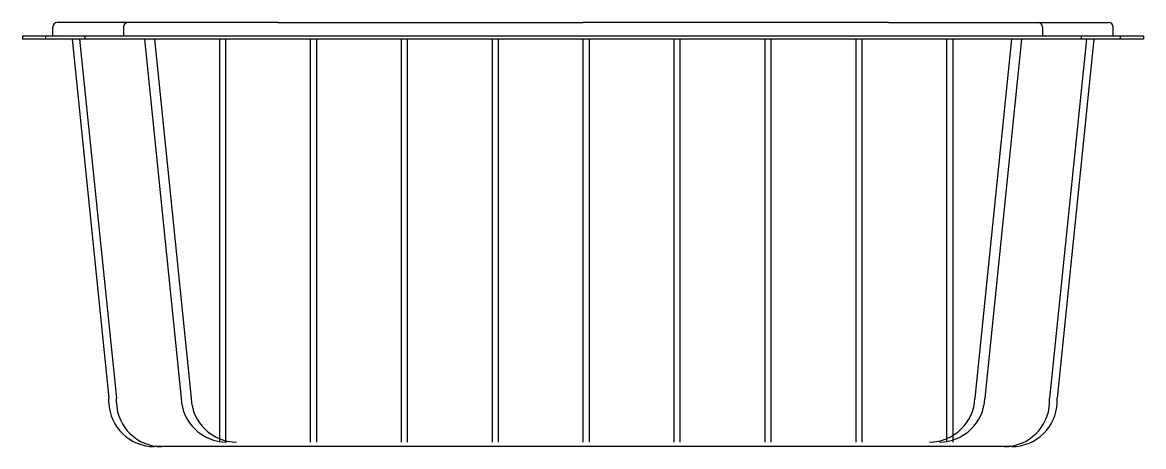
# Model space of a CAD drawing. Extents: x -1309.8 to -1306.1, y 302.5 to 303.9.
import ezdxf

# ---------------------------------------------------------------- set-up
doc = ezdxf.new("R2010")
doc.units = 0
doc.header["$LTSCALE"] = 10
doc.header["$MEASUREMENT"] = 0
doc.layers.add('Piscinas_Fibratec', color=4, linetype='CONTINUOUS')

msp = doc.modelspace()

# ---------------------------------------------------------------- linework, layer by layer
at = {"layer": 'Piscinas_Fibratec', "color": 2}
for p, q in [((-1308.9554, 303.8953), (-1309.6828, 303.8953)), ((-1308.9554, 303.8953), (-1307.9478, 303.8953)), ((-1306.9401, 303.8953), (-1307.9478, 303.8953)), ((-1306.9401, 303.8953), (-1306.2128, 303.8953)), ((-1306.0978, 303.8503), (-1309.7978, 303.8503)), ((-1309.7978, 303.8503), (-1309.7978, 303.8403)), ((-1309.7211, 303.8503), (-1309.7211, 303.8403)), ((-1309.6978, 303.8503), (-1309.6978, 303.8803)), ((-1309.592, 303.8503), (-1309.592, 303.8403)), ((-1309.4639, 303.8803), (-1309.4639, 303.8503)), ((-1306.4317, 303.8803), (-1306.4317, 303.8503)), ((-1306.3036, 303.8503), (-1306.3036, 303.8403)), ((-1306.1978, 303.8503), (-1306.1978, 303.8803)), ((-1306.1745, 303.8503), (-1306.1745, 303.8403)), ((-1306.0978, 303.8503), (-1306.0978, 303.8403)), ((-1306.0978, 303.8403), (-1309.7978, 303.8403))]:
    msp.add_line(p, q, dxfattribs=at)
at = {"layer": 'Piscinas_Fibratec'}
for p, q in [((-1309.6337, 303.8403), (-1309.5125, 302.6547)), ((-1309.6089, 303.8403), (-1309.4878, 302.6547)), ((-1309.3951, 303.8403), (-1309.2739, 302.6547)), ((-1309.3622, 303.8403), (-1309.241, 302.6547)), ((-1306.5334, 303.8403), (-1306.6545, 302.6547)), ((-1306.5005, 303.8403), (-1306.6216, 302.6547)), ((-1306.2866, 303.8403), (-1306.4078, 302.6547)), ((-1306.2619, 303.8403), (-1306.383, 302.6547)), ((-1309.5125, 302.6397), (-1309.5125, 302.6547)), ((-1309.4878, 302.6397), (-1309.4878, 302.6547)), ((-1306.4078, 302.6397), (-1306.4078, 302.6547)), ((-1306.383, 302.6397), (-1306.383, 302.6547)), ((-1306.5329, 302.4953), (-1309.3626, 302.4953))]:
    msp.add_line(p, q, dxfattribs=at)
at = {"layer": 'Piscinas_Fibratec', "color": 1}
for p, q in [((-1309.1478, 303.8403), (-1309.1478, 302.5103)), ((-1309.1278, 303.8403), (-1309.1278, 302.5103)), ((-1308.8478, 303.8403), (-1308.8478, 302.5103)), ((-1308.8278, 303.8403), (-1308.8278, 302.5103)), ((-1308.5478, 303.8403), (-1308.5478, 302.5103)), ((-1308.5278, 303.8403), (-1308.5278, 302.5103)), ((-1308.2478, 303.8403), (-1308.2478, 302.5103)), ((-1308.2278, 303.8403), (-1308.2278, 302.5103)), ((-1307.9478, 303.8403), (-1307.9478, 302.5103)), ((-1307.9278, 303.8403), (-1307.9278, 302.5103)), ((-1307.6478, 303.8403), (-1307.6478, 302.5103)), ((-1307.6278, 303.8403), (-1307.6278, 302.5103)), ((-1307.3478, 303.8403), (-1307.3478, 302.5103)), ((-1307.3278, 303.8403), (-1307.3278, 302.5103)), ((-1307.0478, 303.8403), (-1307.0478, 302.5103)), ((-1307.0278, 303.8403), (-1307.0278, 302.5103)), ((-1306.7478, 303.8403), (-1306.7478, 302.5103)), ((-1306.7278, 303.8403), (-1306.7278, 302.5103))]:
    msp.add_line(p, q, dxfattribs=at)
at = {"layer": 'Piscinas_Fibratec', "color": 2}
for centre, start, end in [((-1309.6828, 303.8803), 90, 180), ((-1309.4489, 303.8803), 90, 180), ((-1306.4467, 303.8803), 0, 90), ((-1306.2128, 303.8803), 0, 90)]:
    msp.add_arc(centre, 0.015, start, end, dxfattribs=at)
at = {"layer": 'Piscinas_Fibratec'}
for centre, start, end in [((-1309.3626, 302.6453), 182.1262, 270), ((-1309.3379, 302.6453), 182.1262, 270), ((-1309.124, 302.6603), 182.1262, 270), ((-1309.0911, 302.6603), 182.1262, 270), ((-1306.8044, 302.6603), 270, 357.8738), ((-1306.7715, 302.6603), 270, 357.8738), ((-1306.5577, 302.6453), 270, 357.8738), ((-1306.5329, 302.6453), 270, 357.8738)]:
    msp.add_arc(centre, 0.15, start, end, dxfattribs=at)

doc.saveas('drawing.dxf')
